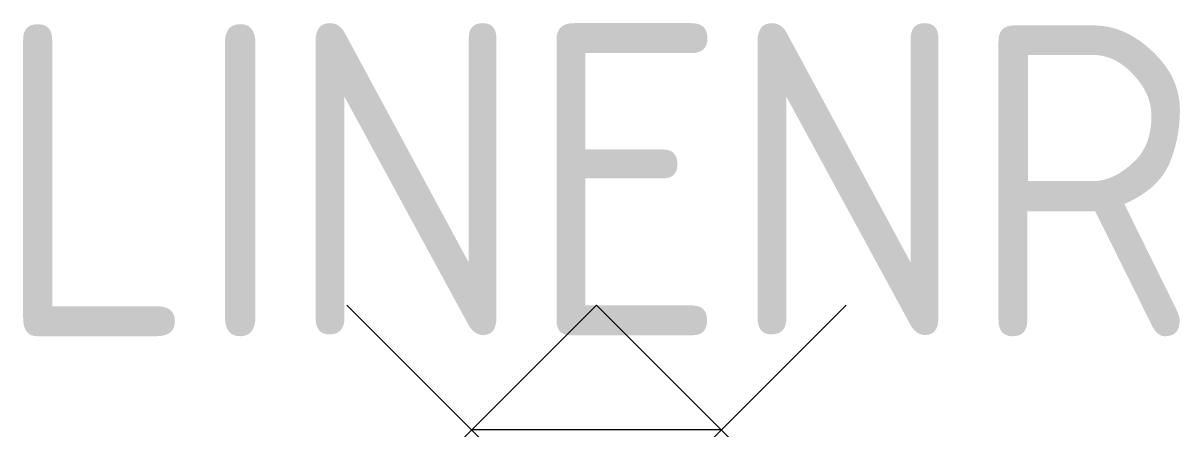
# Model space of a CAD drawing. Extents: x 97.41 to 106.67, y 78 to 81.26.
import ezdxf
from ezdxf.enums import TextEntityAlignment as Align

# ---------------------------------------------------------------- set-up
doc = ezdxf.new("R2010")
doc.units = 0
doc.header["$LTSCALE"] = 0.2
doc.header["$PDMODE"] = 3
doc.header["$PDSIZE"] = -2
doc.layers.get('0').update_dxf_attribs({"linetype": 'CONTINUOUS'})
doc.layers.add('C', color=7, linetype='CONTINUOUS')
doc.layers.add('T2', color=1, linetype='CONTINUOUS')
doc.styles.get("Standard").update_dxf_attribs({"font": 'ISO'})

msp = doc.modelspace()

# ---------------------------------------------------------------- linework, layer by layer
at = {"color": 0, "linetype": 'CONTINUOUS'}
for p, q in [((102, 78), (101, 78)), ((103, 78), (102, 78))]:
    msp.add_line(p, q, dxfattribs=at)
at = {"layer": 'C', "color": 0, "linetype": 'CONTINUOUS'}
for p in [(101, 78), (103, 78)]:
    msp.add_point(p, dxfattribs=at)

# ---------------------------------------------------------------- texts
at = {"layer": 'T2', "color": 0, "linetype": 'CONTINUOUS'}
msp.add_attdef('LINENR', text='', height=2.5, dxfattribs=at).set_placement((102, 78), align=Align.BOTTOM_CENTER)

doc.saveas('drawing.dxf')
